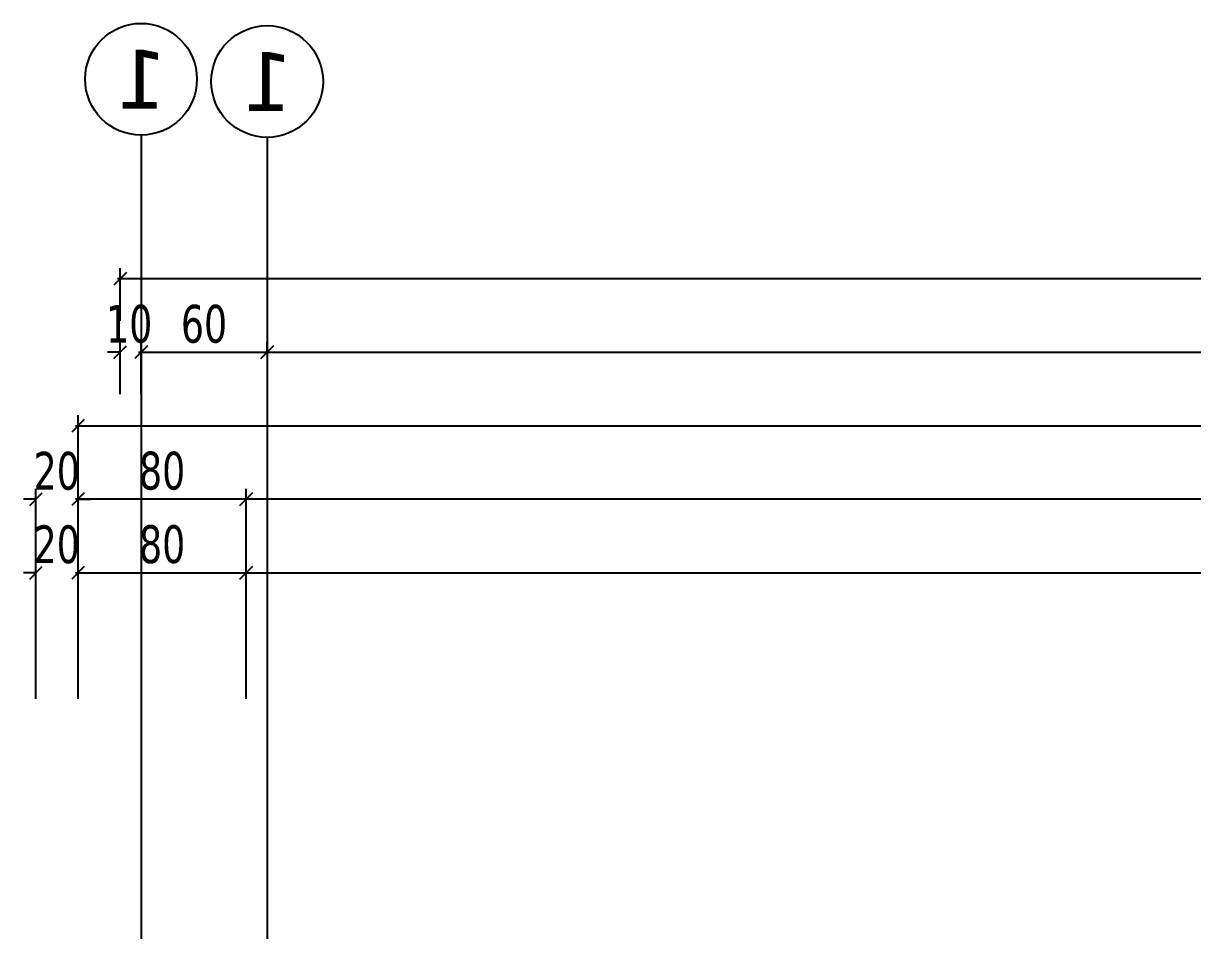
# Model space of a CAD drawing. Header units: millimetres. Extents: x 43168.9 to 43194.6, y -25545.1 to -25543.4.
# Drawn here: x 43175.0627 to 43175.174, y -25543.794 to -25543.7076 of the extents above; entities that cross this region are included whole.
import ezdxf
from ezdxf.enums import TextEntityAlignment as Align

# ---------------------------------------------------------------- set-up
doc = ezdxf.new("R2010")
doc.units = ezdxf.units.MM
doc.header["$LTSCALE"] = 200
doc.linetypes.add('DASHDOT2', pattern=[0.5, 0.25, -0.125, 0, -0.125])
for name, color, linetype in [('aks_sgh', 5, 'DASHDOT2'), ('olcuaks_sgh', 41, 'Continuous'), ('olcudis_sgh', 185, 'Continuous')]:
    doc.layers.add(name, color=color, linetype=linetype)
doc.styles.add('dim', font='VERDANA.TTF', dxfattribs={"width": 0.7})
doc.styles.add('text1', font='VERDANA.TTF')

msp = doc.modelspace()

# ---------------------------------------------------------------- linework, layer by layer
for p, q in [((43175.0738790417, -25543.71823939969), (43175.0738790417, -25543.74091939969)), ((43175.0858790417, -25543.71845654697), (43175.0858790417, -25543.74113654697))]:
    msp.add_line(p, q)
at = {"color": 0, "linetype": 'ByBlock', "lineweight": -2}
for p, q in [((43175.07247904171, -25543.73131939969), (43175.0712790417, -25543.73251939969)), ((43175.0712790417, -25543.73951939969), (43175.07247904171, -25543.73831939969)), ((43175.0744790417, -25543.73831939969), (43175.0732790417, -25543.73951939969)), ((43175.0744790417, -25543.73831939969), (43175.0732790417, -25543.73951939969)), ((43175.0852790417, -25543.73951939969), (43175.0864790417, -25543.73831939969)), ((43175.0864790417, -25543.73831939969), (43175.0852790417, -25543.73951939969)), ((43175.06847849217, -25543.74531939969), (43175.06727849216, -25543.74651939969)), ((43175.06327849217, -25543.75351939969), (43175.06447849217, -25543.75231939969)), ((43175.06847849217, -25543.75231939969), (43175.06727849216, -25543.75351939969)), ((43175.06847849217, -25543.75231939969), (43175.06727849216, -25543.75351939969)), ((43175.0844790417, -25543.75231939969), (43175.0832790417, -25543.75351939969)), ((43175.0832790417, -25543.75351939969), (43175.0844790417, -25543.75231939969)), ((43175.06327849217, -25543.76051939969), (43175.06447849217, -25543.75931939969)), ((43175.06847849217, -25543.75931939969), (43175.06727849216, -25543.76051939969)), ((43175.06847849217, -25543.75931939969), (43175.06727849216, -25543.76051939969)), ((43175.08327851321, -25543.76051939969), (43175.08447851321, -25543.75931939969)), ((43175.08447851321, -25543.75931939969), (43175.08327851321, -25543.76051939969))]:
    msp.add_line(p, q, dxfattribs=at)
at = {"linetype": 'Continuous'}
for centre in [(43175.0738790417, -25543.71291939969), (43175.0858790417, -25543.71313654697)]:
    msp.add_circle(centre, 0.00532000000000553, dxfattribs=at)
at = {"layer": 'aks_sgh'}
for p, q in [((43175.0738790417, -25543.74091939969), (43175.0738790417, -25544.60991939969)), ((43175.0858790417, -25543.74091939969), (43175.0858790417, -25544.60991939969))]:
    msp.add_line(p, q, dxfattribs=at)
at = {"layer": 'olcuaks_sgh'}
for p, q in [((43175.7401290417, -25543.73191939969), (43175.0716290417, -25543.73191939969)), ((43175.0718790417, -25543.73591939969), (43175.0718790417, -25543.73091939969)), ((43175.0718790417, -25543.74291939969), (43175.0718790417, -25543.73791939969)), ((43175.0738790417, -25543.74291939969), (43175.0738790417, -25543.73791939969)), ((43175.0738790417, -25543.74291939969), (43175.0738790417, -25543.73791939969)), ((43175.0858790417, -25543.73891939969), (43175.0858790417, -25543.73791939969)), ((43175.0858790417, -25543.73891939969), (43175.0858790417, -25543.73791939969)), ((43175.0718790417, -25543.73891939969), (43175.0706790417, -25543.73891939969)), ((43175.0736290417, -25543.73891939969), (43175.0861290417, -25543.73891939969)), ((43175.0738790417, -25543.73891939969), (43175.07507904171, -25543.73891939969)), ((43175.08562904171, -25543.73891939969), (43175.26912904171, -25543.73891939969))]:
    msp.add_line(p, q, dxfattribs=at)
at = {"layer": 'olcudis_sgh'}
for p, q in [((43175.06787849217, -25543.75791939969), (43175.06787849217, -25543.74491939969)), ((43175.06762849216, -25543.74591939969), (43175.74412959124, -25543.74591939969)), ((43175.06387849217, -25543.76491939969), (43175.06387849217, -25543.75191939969)), ((43175.06787849217, -25543.76491939969), (43175.06787849217, -25543.75191939969)), ((43175.06787849217, -25543.76491939969), (43175.06787849217, -25543.75191939969)), ((43175.0838790417, -25543.76491939969), (43175.0838790417, -25543.75191939969)), ((43175.0838790417, -25543.76491939969), (43175.0838790417, -25543.75191939969)), ((43175.06387849217, -25543.75291939969), (43175.06267849217, -25543.75291939969)), ((43175.0841290417, -25543.75291939969), (43175.06762849216, -25543.75291939969)), ((43175.06787849217, -25543.75291939969), (43175.06907849217, -25543.75291939969)), ((43175.72812959124, -25543.75291939969), (43175.08362904171, -25543.75291939969)), ((43175.06387849217, -25543.77191939969), (43175.06387849217, -25543.75891939969)), ((43175.06787849217, -25543.77191939969), (43175.06787849217, -25543.75891939969)), ((43175.06787849217, -25543.77191939969), (43175.06787849217, -25543.75891939969)), ((43175.08387851321, -25543.77191939969), (43175.08387851321, -25543.75891939969)), ((43175.08387851321, -25543.77191939969), (43175.08387851321, -25543.75891939969)), ((43175.06387849217, -25543.75991939969), (43175.06267849217, -25543.75991939969)), ((43175.06762849216, -25543.75991939969), (43175.08412851321, -25543.75991939969)), ((43175.06787849217, -25543.75991939969), (43175.06907849217, -25543.75991939969)), ((43175.08362851321, -25543.75991939969), (43175.30212849216, -25543.75991939969))]:
    msp.add_line(p, q, dxfattribs=at)

# ---------------------------------------------------------------- texts
at = {"linetype": 'Continuous', "style": 'text1', "text_generation_flag": 4}
for p in [(43175.0738790417, -25543.71291939969), (43175.0858790417, -25543.71313654697)]:
    msp.add_attdef('1', text='', height=0.005600000000000364, rotation=180, dxfattribs=at).set_placement(p, align=Align.MIDDLE)
at = {"layer": 'olcuaks_sgh', "color": 2, "style": 'dim', "width": 0.7}
for s, p in [('10', (43175.07055451518, -25543.73800818411)), ('60', (43175.07767383015, -25543.73800818411))]:
    msp.add_text(s, height=0.0036, dxfattribs=at).set_placement(p)
at = {"layer": 'olcudis_sgh', "color": 2, "style": 'dim', "width": 0.7}
for s, p in [('20', (43175.06365297168, -25543.75200697524)), ('80', (43175.07368624847, -25543.75199609546)), ('80', (43175.07368598422, -25543.75899609546)), ('20', (43175.06365297168, -25543.75900697524))]:
    msp.add_text(s, height=0.0036, dxfattribs=at).set_placement(p)

doc.saveas('drawing.dxf')
